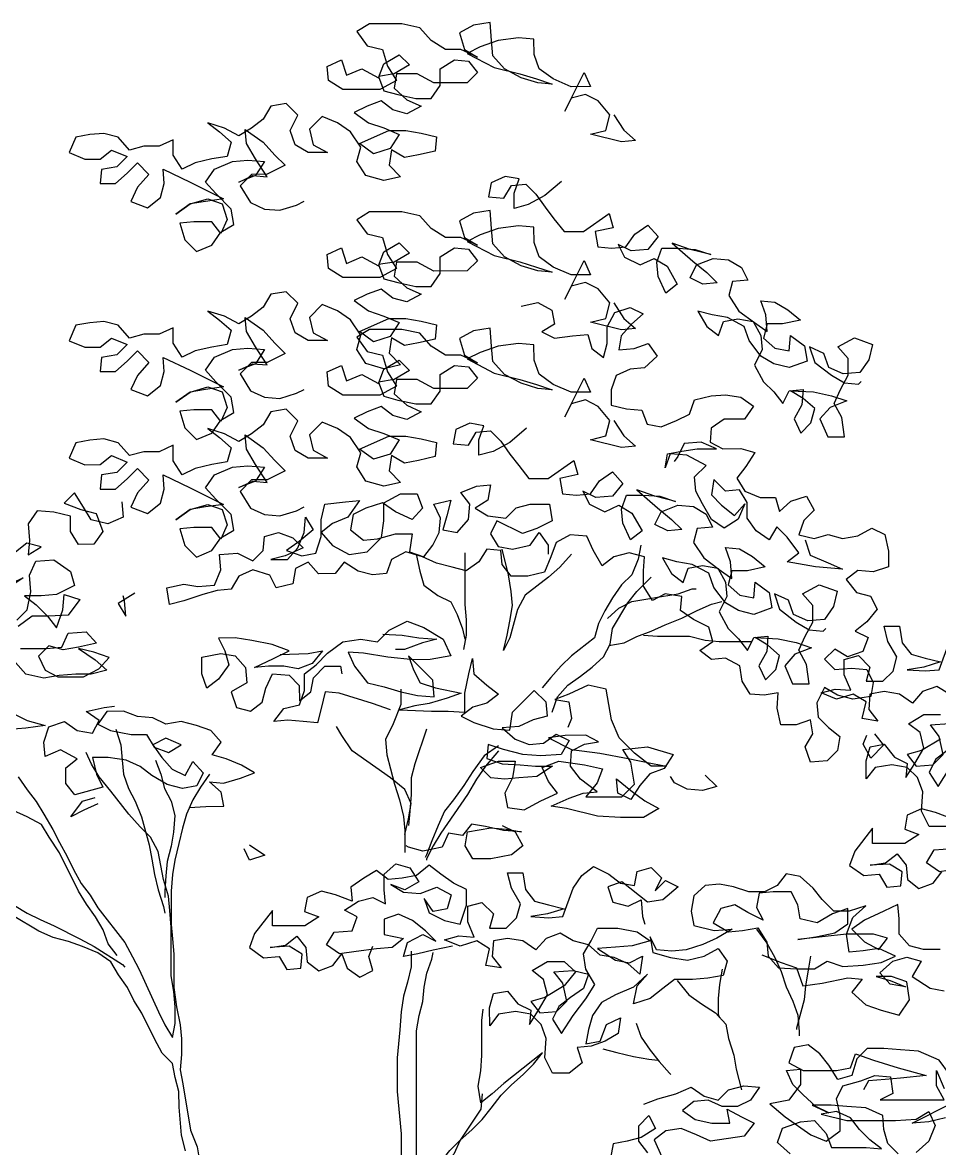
# Model space of a CAD drawing. Header units: millimetres. Extents: x 684983 to 685377, y 990360 to 990509.
# Drawn here: x 685296.0681 to 685296.4371, y 990366.784 to 990367.237 of the extents above; entities that cross this region are included whole.
import ezdxf

# ---------------------------------------------------------------- set-up
doc = ezdxf.new("R2010")
doc.units = ezdxf.units.MM
doc.layers.add('MAHAGONY', color=7, linetype='Continuous')

# ---------------------------------------------------------------- blocks, each defined once
blk = doc.blocks.new('TREE30')
at = {"color": 105, "flags": 128}
for points in [[(0.18953, 3.04496), (0.19755, 3.03296), (0.20656, 3.02496), (0.19555, 3.02395), (0.17153, 3.02993), (0.18353, 3.03294), (0.18653, 3.04496), (0.17751, 3.05596), (0.16749, 3.06095), (0.15649, 3.05794), (0.15149, 3.04793), (0.16648, 3.07797), (0.17149, 3.06696), (0.15648, 3.06695), (0.14246, 3.07294), (0.13145, 3.08094), (0.12743, 3.09194), (0.12742, 3.10395), (0.11541, 3.10494), (0.0994, 3.10293), (0.08539, 3.09791), (0.07539, 3.0929), (0.09642, 3.08191), (0.11644, 3.07692), (0.12945, 3.07293), (0.14147, 3.06894), (0.13045, 3.06993), (0.11744, 3.07392), (0.10442, 3.08091), (0.09541, 3.09091), (0.09439, 3.10292), (0.09338, 3.11693), (0.08037, 3.11492), (0.06937, 3.1089), (0.07338, 3.0959), (0.0834, 3.0899), (0.07038, 3.09589), (0.05837, 3.09588), (0.04735, 3.10288), (0.03834, 3.11288), (0.02432, 3.11587), (-0.0007, 3.11585), (-0.0107, 3.10983), (-0.00268, 3.09883), (0.00933, 3.09584), (0.01334, 3.08283), (0.02036, 3.07183), (0.00736, 3.06481), (-0.02167, 3.06478), (-0.03269, 3.07178), (-0.0337, 3.08279), (-0.02269, 3.0878), (-0.01868, 3.07579), (-0.00667, 3.08081), (0.00635, 3.07382), (0.01034, 3.08483), (0.02234, 3.09185), (0.03036, 3.08385), (0.01835, 3.07683), (0.00635, 3.07482), (0.01036, 3.06381), (0.02137, 3.06082), (0.03539, 3.05783), (0.0474, 3.05784), (0.05439, 3.06785), (0.05438, 3.08087), (0.06538, 3.08788), (0.07639, 3.08689), (0.08341, 3.07789), (0.07541, 3.06988), (0.04939, 3.06985), (0.03637, 3.07685), (0.02036, 3.07683), (0.01836, 3.06582), (0.02838, 3.05682), (0.03939, 3.05183), (0.02839, 3.04581), (0.01738, 3.0488), (0.00836, 3.0558), (-0.00264, 3.05179), (-0.01265, 3.04678), (-0.00163, 3.03878), (0.01039, 3.03479), (0.0224, 3.02979), (0.0154, 3.01878), (0.0024, 3.01476), (-0.00862, 3.02276), (0.01439, 3.03279), (0.0274, 3.0328), (0.03941, 3.03081), (0.05143, 3.02782), (0.05044, 3.01681), (0.03743, 3.01379), (0.02642, 3.01178), (0.01641, 3.01778), (0.01442, 3.00577), (0.02343, 2.99677), (0.01042, 2.99375), (-0.00359, 2.99774), (-0.01061, 3.00875), (-0.00762, 3.01976), (-0.01563, 3.03176), (-0.02565, 3.03876), (-0.03766, 3.04375), (-0.04766, 3.03373), (-0.04465, 3.02173), (-0.03363, 3.01573), (-0.04865, 3.01572), (-0.05866, 3.02171), (-0.06267, 3.03272), (-0.05668, 3.04473), (-0.0657, 3.05373), (-0.07771, 3.05172), (-0.0837, 3.04171), (-0.0927, 3.03469), (-0.10271, 3.02868), (-0.11372, 3.03467), (-0.12673, 3.03866), (-0.11772, 3.03167), (-0.10871, 3.02367), (-0.1117, 3.01266), (-0.12371, 3.01064), (-0.13671, 3.00763), (-0.14672, 3.00262), (-0.15373, 3.01362), (-0.15375, 3.02563), (-0.16475, 3.02061), (-0.17676, 3.0206), (-0.18777, 3.01759), (-0.19678, 3.02759), (-0.2078, 3.03058), (-0.2188, 3.02957), (-0.22981, 3.02756), (-0.23481, 3.01555), (-0.22279, 3.01055), (-0.21078, 3.01056), (-0.20178, 3.01758), (-0.18976, 3.01258), (-0.19776, 3.00457), (-0.20977, 3.00256), (-0.21076, 2.99155), (-0.19875, 2.99156), (-0.18975, 2.99957), (-0.18175, 3.00759), (-0.17274, 2.99859), (-0.18174, 2.98857), (-0.18673, 2.97756), (-0.17371, 2.97257), (-0.16371, 2.98058), (-0.16072, 2.99159), (-0.16173, 3.0026), (-0.1407, 2.99261), (-0.11467, 2.97963), (-0.12868, 2.97761), (-0.14069, 2.9756), (-0.15169, 2.96758), (-0.14069, 2.9756), (-0.12668, 2.97961), (-0.11567, 2.97562), (-0.11165, 2.96361), (-0.11665, 2.9526), (-0.12366, 2.9616), (-0.13767, 2.96159), (-0.14868, 2.96058), (-0.14467, 2.94757), (-0.13565, 2.93857), (-0.12365, 2.94359), (-0.11665, 2.9536), (-0.10665, 2.95962), (-0.10866, 2.97162), (-0.12068, 2.98362), (-0.12869, 2.99262), (-0.1217, 3.00264), (-0.10769, 3.00866), (-0.09568, 3.00967), (-0.08267, 3.00868), (-0.08967, 2.99766), (-0.10267, 2.99265), (-0.09167, 2.99766), (-0.08066, 2.99667), (-0.08968, 3.01067), (-0.09669, 3.02268), (-0.09771, 3.03369), (-0.08368, 3.02369), (-0.07467, 3.01369), (-0.06665, 3.00569), (-0.08066, 2.99867), (-0.09267, 2.99866), (-0.10167, 2.98965), (-0.09365, 2.97664), (-0.08264, 2.97165), (-0.07062, 2.97066), (-0.05762, 2.97467), (-0.05162, 2.97768)], [(0.44843, 2.49072), (0.43542, 2.49071), (0.42941, 2.50271), (0.43039, 2.51772), (0.42638, 2.52873), (0.41836, 2.53673), (0.40635, 2.53872), (0.39334, 2.53671), (0.38635, 2.52769), (0.38633, 2.5417), (0.38933, 2.55272), (0.40033, 2.55473), (0.40835, 2.54473), (0.41836, 2.53973), (0.41737, 2.52872), (0.42437, 2.53974), (0.43136, 2.55175), (0.42835, 2.56376), (0.41933, 2.57076), (0.43134, 2.57778), (0.44435, 2.57779)], [(0.44437, 2.55877), (0.42936, 2.54975), (0.41836, 2.54674), (0.42537, 2.53774), (0.43838, 2.53875), (0.44638, 2.54676), (0.44336, 2.56077), (0.43635, 2.56977), (0.45136, 2.57079)], [(0.44938, 2.54977), (0.44038, 2.54275), (0.43538, 2.53274), (0.4424, 2.52174), (0.45139, 2.53576)], [(0.45134, 2.59381), (0.44133, 2.5998), (0.43032, 2.59579), (0.42232, 2.58678), (0.41231, 2.59377), (0.4003, 2.59576), (0.38929, 2.59375), (0.3883, 2.58174), (0.39531, 2.57274), (0.3833, 2.57473), (0.38629, 2.58774), (0.37628, 2.59374), (0.36327, 2.58972), (0.35125, 2.59472), (0.36226, 2.59773), (0.37427, 2.59674), (0.36926, 2.60875), (0.36925, 2.62076), (0.38025, 2.62377), (0.38927, 2.61477), (0.38628, 2.60376), (0.39929, 2.60377), (0.40729, 2.61178), (0.41028, 2.62279), (0.40326, 2.6348), (0.40025, 2.64681), (0.41226, 2.64682), (0.41427, 2.63381), (0.42129, 2.62481), (0.4323, 2.62181), (0.44431, 2.61882), (0.4313, 2.61481), (0.41829, 2.61279), (0.43231, 2.61181), (0.44332, 2.61282), (0.4513, 2.63484)], [(0.21303, 2.27448), (0.22404, 2.27849), (0.23805, 2.28251), (0.25005, 2.28753), (0.26007, 2.28053), (0.27108, 2.27754), (0.27908, 2.28555), (0.29109, 2.28856), (0.3031, 2.28757), (0.2961, 2.27756), (0.2861, 2.27255), (0.27409, 2.27253), (0.26307, 2.27753), (0.25207, 2.27652), (0.24306, 2.2695), (0.25308, 2.26251), (0.26609, 2.25952), (0.28011, 2.25953), (0.27809, 2.27054), (0.28911, 2.26454), (0.29912, 2.25955), (0.29112, 2.24953), (0.26511, 2.2455), (0.25409, 2.2505), (0.24208, 2.25549), (0.23007, 2.25348), (0.22107, 2.24646), (0.22708, 2.23346)], [(0.21607, 2.23645), (0.20906, 2.24545), (0.20905, 2.25746), (0.21705, 2.26548), (0.22206, 2.25547), (0.21106, 2.24846), (0.20005, 2.24544), (0.18904, 2.24343), (0.18705, 2.23242)], [(0.32717, 2.23555), (0.31715, 2.24455), (0.32114, 2.25556), (0.33515, 2.26058), (0.34616, 2.26159), (0.35518, 2.25159), (0.35919, 2.24059), (0.38621, 2.24061), (0.39822, 2.23962), (0.38921, 2.24662), (0.3812, 2.25462), (0.37418, 2.26362), (0.36317, 2.26861), (0.35116, 2.2666), (0.37118, 2.26161), (0.40921, 2.26165), (0.42523, 2.26266), (0.43523, 2.26868), (0.44024, 2.25767), (0.43525, 2.24566), (0.42525, 2.23664)], [(0.41124, 2.23563), (0.40322, 2.24363), (0.40021, 2.25463), (0.3992, 2.26564), (0.38618, 2.27164), (0.37117, 2.27262), (0.35916, 2.27361), (0.34415, 2.2736), (0.35716, 2.26761), (0.34715, 2.2726), (0.33713, 2.2816), (0.32912, 2.2896), (0.32411, 2.3006), (0.33511, 2.30161), (0.33512, 2.2896), (0.32613, 2.27759), (0.31112, 2.27457), (0.32314, 2.26457), (0.34317, 2.25058), (0.35518, 2.24559), (0.36618, 2.2536), (0.36617, 2.26561), (0.36316, 2.27862), (0.36815, 2.28863), (0.38216, 2.29265), (0.39317, 2.29666), (0.40518, 2.29567), (0.40719, 2.28266), (0.39719, 2.27765), (0.44723, 2.2777), (0.44122, 2.2887), (0.4412, 2.30071), (0.44722, 2.2867)], [(0.44824, 2.26369), (0.43524, 2.26067), (0.42223, 2.25966), (0.45424, 2.2757)], [(0.45122, 2.29772), (0.4432, 2.30872), (0.42718, 2.31571), (0.41317, 2.3167), (0.40015, 2.31769), (0.38714, 2.31768), (0.37914, 2.30966), (0.37515, 2.29665), (0.36415, 2.29363), (0.35713, 2.30464), (0.35012, 2.31364), (0.3411, 2.32064), (0.33009, 2.31862), (0.3261, 2.30661), (0.33712, 2.30062), (0.36314, 2.30064), (0.37415, 2.30265), (0.37814, 2.31366), (0.39216, 2.30867), (0.41118, 2.30269), (0.4332, 2.2967), (0.41319, 2.29468), (0.40118, 2.29367), (0.38817, 2.29266), (0.38417, 2.28565)]]:
    blk.add_lwpolyline(points, dxfattribs=at)
at = {"color": 3, "flags": 128}
for points in [[(0.14899, 2.99311), (0.13599, 2.98209), (0.12298, 2.97507), (0.11198, 2.97206), (0.11197, 2.98407), (0.11596, 2.99508), (0.10495, 2.99708), (0.09394, 2.99206), (0.09195, 2.98105), (0.10396, 2.98006), (0.10996, 2.99007), (0.12097, 2.99109), (0.12898, 2.98309), (0.136, 2.97308), (0.14301, 2.96408), (0.15103, 2.95408), (0.16604, 2.9541), (0.18604, 2.96813), (0.18906, 2.95712), (0.17505, 2.9541), (0.17706, 2.9421), (0.18807, 2.9411), (0.19908, 2.94212), (0.20607, 2.95213), (0.21608, 2.95915), (0.22409, 2.95015), (0.21609, 2.94013), (0.20308, 2.93912), (0.19307, 2.94411), (0.19808, 2.93411), (0.2101, 2.92811), (0.2211, 2.93313), (0.23112, 2.92713), (0.23914, 2.91313), (0.23014, 2.90611), (0.22412, 2.91912), (0.22311, 2.93013), (0.2271, 2.94114), (0.24011, 2.94115), (0.25313, 2.94016), (0.26514, 2.93617), (0.24912, 2.94016), (0.23511, 2.94515), (0.25113, 2.93115), (0.26215, 2.92216), (0.27016, 2.91416), (0.25915, 2.91315), (0.24914, 2.91814), (0.25414, 2.92815), (0.26714, 2.93317), (0.27915, 2.93218), (0.28917, 2.92618), (0.29418, 2.91618), (0.28217, 2.91517), (0.27918, 2.90416), (0.2872, 2.89215), (0.29922, 2.88316), (0.30923, 2.87616), (0.30822, 2.88917), (0.3042, 2.90018), (0.31522, 2.89919), (0.32523, 2.89319), (0.33525, 2.88519), (0.32124, 2.88218), (0.30923, 2.88217), (0.30623, 2.87115), (0.31525, 2.86315), (0.32626, 2.86116), (0.32725, 2.87317), (0.33827, 2.86518), (0.34028, 2.85317), (0.32627, 2.84815), (0.31426, 2.85114), (0.30424, 2.85714), (0.29523, 2.86914), (0.29121, 2.88015), (0.27819, 2.88714), (0.26618, 2.88913), (0.25517, 2.89212), (0.26219, 2.88012), (0.2712, 2.87312), (0.2752, 2.88414), (0.2862, 2.88615), (0.29821, 2.88416), (0.30423, 2.87315), (0.30524, 2.86214), (0.29925, 2.85013), (0.30626, 2.83712), (0.31428, 2.82913), (0.32129, 2.82012), (0.32629, 2.83014), (0.3373, 2.83115), (0.33631, 2.81914), (0.33031, 2.80812), (0.33533, 2.79712), (0.34333, 2.80513), (0.34632, 2.81614), (0.3373, 2.82414), (0.32729, 2.83014), (0.3453, 2.82915), (0.35932, 2.82616), (0.37133, 2.82217), (0.35833, 2.81716), (0.35033, 2.80814), (0.35635, 2.79413), (0.36936, 2.79415), (0.36734, 2.80916), (0.36133, 2.82016), (0.36632, 2.83117), (0.37232, 2.84219), (0.3723, 2.8552), (0.36429, 2.8642), (0.37729, 2.87122), (0.39131, 2.86623), (0.38832, 2.85421), (0.38132, 2.8442), (0.36831, 2.84319), (0.3573, 2.84818), (0.35328, 2.85919), (0.34227, 2.86418), (0.34628, 2.85217), (0.3593, 2.84218), (0.36932, 2.83618), (0.38033, 2.83519), (0.38233, 2.83719)], [(0.18953, 2.89847), (0.19755, 2.88646), (0.20656, 2.87847), (0.19555, 2.87746), (0.17153, 2.88344), (0.18353, 2.88645), (0.18653, 2.89846), (0.17751, 2.90947), (0.16749, 2.91446), (0.15649, 2.91145), (0.15149, 2.90144), (0.16648, 2.93147), (0.17149, 2.92047), (0.15648, 2.92046), (0.14246, 2.92645), (0.13145, 2.93444), (0.12743, 2.94545), (0.12742, 2.95746), (0.11541, 2.95845), (0.0994, 2.95643), (0.08539, 2.95142), (0.07539, 2.9464), (0.09642, 2.93541), (0.11644, 2.93043), (0.12945, 2.92644), (0.14147, 2.92244), (0.13045, 2.92343), (0.11744, 2.92743), (0.10442, 2.93442), (0.09541, 2.94442), (0.09439, 2.95643), (0.09338, 2.97044), (0.08037, 2.96843), (0.06937, 2.96241), (0.07338, 2.9494), (0.0834, 2.94341), (0.07038, 2.9494), (0.05837, 2.94939), (0.04735, 2.95639), (0.03834, 2.96639), (0.02432, 2.96938), (-0.0007, 2.96935), (-0.0107, 2.96334), (-0.00268, 2.95234), (0.00933, 2.94935), (0.01334, 2.93634), (0.02036, 2.92534), (0.00736, 2.91832), (-0.02167, 2.91829), (-0.03269, 2.92529), (-0.0337, 2.9363), (-0.02269, 2.94131), (-0.01868, 2.9293), (-0.00667, 2.93432), (0.00635, 2.92732), (0.01034, 2.93834), (0.02234, 2.94535), (0.03036, 2.93735), (0.01835, 2.93034), (0.00635, 2.92833), (0.01036, 2.91732), (0.02137, 2.91433), (0.03539, 2.91134), (0.0474, 2.91135), (0.05439, 2.92136), (0.05438, 2.93437), (0.06538, 2.94139), (0.07639, 2.9404), (0.08341, 2.9314), (0.07541, 2.92338), (0.04939, 2.92336), (0.03637, 2.93035), (0.02036, 2.93034), (0.01836, 2.91933), (0.02838, 2.91033), (0.03939, 2.90534), (0.02839, 2.89932), (0.01738, 2.90231), (0.00836, 2.90931), (-0.00264, 2.9053), (-0.01265, 2.90028), (-0.00163, 2.89229), (0.01039, 2.8883), (0.0224, 2.8833), (0.0154, 2.87229), (0.0024, 2.86827), (-0.00862, 2.87627), (0.01439, 2.8863), (0.0274, 2.88631), (0.03941, 2.88432), (0.05143, 2.88133), (0.05044, 2.87032), (0.03743, 2.8673), (0.02642, 2.86529), (0.01641, 2.87129), (0.01442, 2.85927), (0.02343, 2.85027), (0.01042, 2.84726), (-0.00359, 2.85125), (-0.01061, 2.86225), (-0.00762, 2.87327), (-0.01563, 2.88527), (-0.02565, 2.89227), (-0.03766, 2.89726), (-0.04766, 2.88724), (-0.04465, 2.87523), (-0.03363, 2.86924), (-0.04865, 2.86922), (-0.05866, 2.87522), (-0.06267, 2.88623), (-0.05668, 2.89824), (-0.0657, 2.90724), (-0.07771, 2.90523), (-0.0837, 2.89521), (-0.0927, 2.8882), (-0.10271, 2.88219), (-0.11372, 2.88818), (-0.12673, 2.89217), (-0.11772, 2.88518), (-0.10871, 2.87718), (-0.1117, 2.86616), (-0.12371, 2.86415), (-0.13671, 2.86114), (-0.14672, 2.85612), (-0.15373, 2.86713), (-0.15375, 2.87914), (-0.16475, 2.87412), (-0.17676, 2.87411), (-0.18777, 2.8711), (-0.19678, 2.8811), (-0.2078, 2.88409), (-0.2188, 2.88308), (-0.22981, 2.88107), (-0.23481, 2.86905), (-0.22279, 2.86406), (-0.21078, 2.86407), (-0.20178, 2.87109), (-0.18976, 2.86609), (-0.19776, 2.85808), (-0.20977, 2.85607), (-0.21076, 2.84506), (-0.19875, 2.84507), (-0.18975, 2.85308), (-0.18175, 2.8611), (-0.17274, 2.8521), (-0.18174, 2.84208), (-0.18673, 2.83107), (-0.17371, 2.82607), (-0.16371, 2.83409), (-0.16072, 2.8451), (-0.16173, 2.85611), (-0.1407, 2.84612), (-0.11467, 2.83313), (-0.12868, 2.83112), (-0.14069, 2.82911), (-0.15169, 2.82109), (-0.14069, 2.82911), (-0.12668, 2.83312), (-0.11567, 2.82913), (-0.11165, 2.81712), (-0.11665, 2.80611), (-0.12366, 2.81511), (-0.13767, 2.8151), (-0.14868, 2.81409), (-0.14467, 2.80108), (-0.13565, 2.79208), (-0.12365, 2.7971), (-0.11665, 2.80711), (-0.10665, 2.81312), (-0.10866, 2.82513), (-0.12068, 2.83713), (-0.12869, 2.84613), (-0.1217, 2.85615), (-0.10769, 2.86216), (-0.09568, 2.86318), (-0.08267, 2.86219), (-0.08967, 2.85117), (-0.10267, 2.84616), (-0.09167, 2.85117), (-0.08066, 2.85018), (-0.08968, 2.86418), (-0.09669, 2.87619), (-0.09771, 2.8872), (-0.08368, 2.8772), (-0.07467, 2.8672), (-0.06665, 2.8592), (-0.08066, 2.85218), (-0.09267, 2.85217), (-0.10167, 2.84315), (-0.09365, 2.83015), (-0.08264, 2.82516), (-0.07062, 2.82417), (-0.05762, 2.82818), (-0.05162, 2.83119)], [(0.11739, 2.89592), (0.13039, 2.89893), (0.14141, 2.89294), (0.14342, 2.88193), (0.13342, 2.87592), (0.14343, 2.87092), (0.15744, 2.87294), (0.16945, 2.87395), (0.17246, 2.86294), (0.18148, 2.85594), (0.18447, 2.86696), (0.18446, 2.87997), (0.19045, 2.89098), (0.20246, 2.895), (0.21247, 2.89), (0.20347, 2.88199), (0.19547, 2.87297), (0.19348, 2.86196), (0.20549, 2.86297), (0.2165, 2.86699), (0.22351, 2.85698), (0.21351, 2.84797), (0.2025, 2.84696), (0.1915, 2.84194), (0.1875, 2.83093), (0.18752, 2.81892), (0.19953, 2.81593), (0.21154, 2.81494), (0.21555, 2.80393), (0.22656, 2.80194), (0.23857, 2.80696), (0.24857, 2.81197), (0.25257, 2.82298), (0.26557, 2.826), (0.27658, 2.82701), (0.2886, 2.82502), (0.29861, 2.81802), (0.29161, 2.808), (0.2756, 2.80799), (0.2656, 2.80097), (0.26461, 2.78996), (0.27462, 2.78497), (0.28863, 2.78498), (0.29964, 2.78199), (0.29265, 2.77097), (0.28565, 2.76196), (0.29166, 2.75196), (0.30368, 2.74696), (0.31569, 2.74697), (0.3187, 2.73597), (0.3277, 2.74398), (0.33971, 2.748), (0.34572, 2.73699), (0.33772, 2.72898), (0.33373, 2.71797), (0.34574, 2.71498), (0.35675, 2.71799), (0.36776, 2.715), (0.37977, 2.71701), (0.39078, 2.72302), (0.40079, 2.71803), (0.4038, 2.70502), (0.40381, 2.69301), (0.39181, 2.689), (0.3798, 2.68999), (0.37079, 2.68297), (0.37881, 2.67297), (0.38982, 2.66998), (0.39484, 2.65997), (0.38684, 2.64996), (0.37784, 2.64294), (0.38785, 2.63795), (0.38386, 2.62694), (0.37185, 2.62292), (0.36184, 2.62892), (0.35384, 2.6209), (0.36185, 2.6129), (0.37486, 2.61392), (0.38687, 2.61293), (0.39189, 2.60292), (0.38989, 2.59191), (0.37588, 2.5899), (0.36387, 2.59289), (0.35386, 2.59888), (0.34786, 2.58687), (0.34887, 2.57586), (0.35689, 2.56786), (0.3659, 2.56086), (0.36391, 2.54985), (0.35591, 2.54184), (0.3429, 2.54082), (0.33889, 2.55283), (0.34488, 2.56285), (0.34287, 2.57385), (0.33187, 2.56984), (0.31986, 2.56983), (0.31684, 2.58284), (0.31783, 2.59485), (0.30682, 2.59284), (0.29581, 2.59383), (0.2898, 2.60383), (0.28779, 2.61584), (0.27677, 2.62183), (0.26576, 2.62082), (0.25675, 2.62782), (0.26675, 2.63484), (0.26374, 2.64584), (0.25172, 2.65184), (0.24171, 2.65883), (0.2427, 2.66984), (0.22969, 2.67183), (0.21968, 2.66682), (0.21267, 2.67782), (0.21265, 2.68983), (0.21365, 2.70084), (0.20163, 2.70383), (0.18962, 2.70082), (0.18062, 2.69381), (0.17361, 2.70581), (0.16859, 2.71681), (0.15558, 2.7178), (0.14458, 2.71179), (0.14058, 2.70078), (0.13559, 2.68876), (0.12258, 2.68575), (0.10957, 2.68573), (0.10256, 2.69474), (0.10155, 2.70574), (0.09054, 2.70673), (0.08454, 2.69672), (0.07454, 2.68971), (0.06353, 2.6927), (0.05151, 2.69569), (0.0405, 2.70068), (0.02748, 2.70468), (0.01648, 2.69866), (0.01249, 2.68765), (0.00148, 2.68664), (-0.00953, 2.68963), (-0.02055, 2.69662), (-0.02755, 2.68761), (-0.04056, 2.6876), (-0.04857, 2.6966), (-0.05858, 2.69159), (-0.06057, 2.67957), (-0.07358, 2.67656), (-0.07859, 2.68656), (-0.0916, 2.69055), (-0.10261, 2.68554), (-0.1086, 2.67553), (-0.11961, 2.67452), (-0.13062, 2.6715), (-0.14563, 2.66648), (-0.15663, 2.66347), (-0.15865, 2.67648), (-0.14564, 2.6795), (-0.13463, 2.6775), (-0.12162, 2.67852), (-0.11663, 2.69053), (-0.11764, 2.70254), (-0.10363, 2.70355), (-0.09161, 2.69756), (-0.08361, 2.70557), (-0.08262, 2.71658), (-0.07161, 2.7196), (-0.0606, 2.7156), (-0.05259, 2.7076), (-0.06659, 2.70159), (-0.0776, 2.69857), (-0.06459, 2.69859), (-0.05659, 2.7076), (-0.0516, 2.71962), (-0.05061, 2.73163), (-0.04459, 2.72162), (-0.05559, 2.71261), (-0.0656, 2.70559), (-0.05358, 2.7016), (-0.04257, 2.70361), (-0.03858, 2.71663), (-0.03859, 2.72964), (-0.0356, 2.74165), (-0.01959, 2.74367), (-0.00858, 2.74468), (-0.01758, 2.73166), (-0.02958, 2.72664), (-0.03859, 2.71963), (-0.02957, 2.70963), (-0.01655, 2.70263), (-0.00254, 2.70465), (0.00846, 2.71567), (0.01045, 2.72868), (0.01043, 2.74269), (0.02344, 2.74971), (0.03645, 2.74972), (0.04046, 2.73872), (0.03247, 2.7297), (0.01945, 2.73569), (0.00943, 2.74269), (-0.00357, 2.73868), (-0.01358, 2.73366), (-0.01557, 2.72165), (-0.00555, 2.71365), (0.00546, 2.71466), (0.01946, 2.71868), (0.03248, 2.71869), (0.03049, 2.70468), (0.0415, 2.70068), (0.0485, 2.7097), (0.05349, 2.71971), (0.05448, 2.73072), (0.04947, 2.74173), (0.06248, 2.74474), (0.05949, 2.73273), (0.05649, 2.72172), (0.0675, 2.71972), (0.0765, 2.72974), (0.07749, 2.74175), (0.07048, 2.75075), (0.08248, 2.75577), (0.09349, 2.75678), (0.0915, 2.74477), (0.0815, 2.73875), (0.09151, 2.73276), (0.10553, 2.73077), (0.11353, 2.73878), (0.12453, 2.7418), (0.13954, 2.74181), (0.14156, 2.7288), (0.12955, 2.72278), (0.11855, 2.71877), (0.09852, 2.72876), (0.09353, 2.71875), (0.09954, 2.70874), (0.11055, 2.70675), (0.12456, 2.70977), (0.13156, 2.71978), (0.13857, 2.70978), (0.13858, 2.70278)], [(0.18953, 2.80691), (0.19755, 2.79491), (0.20656, 2.78691), (0.19555, 2.7859), (0.17153, 2.79188), (0.18353, 2.79489), (0.18653, 2.80691), (0.17751, 2.81791), (0.16749, 2.8229), (0.15649, 2.81989), (0.15149, 2.80988), (0.16648, 2.83992), (0.17149, 2.82891), (0.15648, 2.8289), (0.14246, 2.83489), (0.13145, 2.84289), (0.12743, 2.85389), (0.12742, 2.8659), (0.11541, 2.86689), (0.0994, 2.86488), (0.08539, 2.85986), (0.07539, 2.85485), (0.09642, 2.84386), (0.11644, 2.83887), (0.12945, 2.83488), (0.14147, 2.83089), (0.13045, 2.83188), (0.11744, 2.83587), (0.10442, 2.84286), (0.09541, 2.85286), (0.09439, 2.86487), (0.09338, 2.87888), (0.08037, 2.87687), (0.06937, 2.87085), (0.07338, 2.85785), (0.0834, 2.85185), (0.07038, 2.85784), (0.05837, 2.85783), (0.04735, 2.86483), (0.03834, 2.87483), (0.02432, 2.87782), (-0.0007, 2.8778), (-0.0107, 2.87178), (-0.00268, 2.86078), (0.00933, 2.85779), (0.01334, 2.84478), (0.02036, 2.83378), (0.00736, 2.82676), (-0.02167, 2.82673), (-0.03269, 2.83373), (-0.0337, 2.84474), (-0.02269, 2.84975), (-0.01868, 2.83775), (-0.00667, 2.84276), (0.00635, 2.83577), (0.01034, 2.84678), (0.02234, 2.8538), (0.03036, 2.8458), (0.01835, 2.83878), (0.00635, 2.83677), (0.01036, 2.82576), (0.02137, 2.82277), (0.03539, 2.81978), (0.0474, 2.81979), (0.05439, 2.82981), (0.05438, 2.84282), (0.06538, 2.84983), (0.07639, 2.84884), (0.08341, 2.83984), (0.07541, 2.83183), (0.04939, 2.8318), (0.03637, 2.8388), (0.02036, 2.83878), (0.01836, 2.82777), (0.02838, 2.81877), (0.03939, 2.81378), (0.02839, 2.80776), (0.01738, 2.81076), (0.00836, 2.81775), (-0.00264, 2.81374), (-0.01265, 2.80873), (-0.00163, 2.80073), (0.01039, 2.79674), (0.0224, 2.79174), (0.0154, 2.78073), (0.0024, 2.77671), (-0.00862, 2.78471), (0.01439, 2.79474), (0.0274, 2.79475), (0.03941, 2.79276), (0.05143, 2.78977), (0.05044, 2.77876), (0.03743, 2.77574), (0.02642, 2.77373), (0.01641, 2.77973), (0.01442, 2.76772), (0.02343, 2.75872), (0.01042, 2.7557), (-0.00359, 2.75969), (-0.01061, 2.7707), (-0.00762, 2.78171), (-0.01563, 2.79371), (-0.02565, 2.80071), (-0.03766, 2.8057), (-0.04766, 2.79568), (-0.04465, 2.78368), (-0.03363, 2.77768), (-0.04865, 2.77767), (-0.05866, 2.78366), (-0.06267, 2.79467), (-0.05668, 2.80669), (-0.0657, 2.81568), (-0.07771, 2.81367), (-0.0837, 2.80366), (-0.0927, 2.79664), (-0.10271, 2.79063), (-0.11372, 2.79662), (-0.12673, 2.80062), (-0.11772, 2.79362), (-0.10871, 2.78562), (-0.1117, 2.77461), (-0.12371, 2.77259), (-0.13671, 2.76958), (-0.14672, 2.76457), (-0.15373, 2.77557), (-0.15375, 2.78758), (-0.16475, 2.78257), (-0.17676, 2.78255), (-0.18777, 2.77954), (-0.19678, 2.78954), (-0.2078, 2.79253), (-0.2188, 2.79152), (-0.22981, 2.78951), (-0.23481, 2.7775), (-0.22279, 2.7725), (-0.21078, 2.77252), (-0.20178, 2.77953), (-0.18976, 2.77454), (-0.19776, 2.76652), (-0.20977, 2.76451), (-0.21076, 2.7535), (-0.19875, 2.75351), (-0.18975, 2.76152), (-0.18175, 2.76954), (-0.17274, 2.76054), (-0.18174, 2.75052), (-0.18673, 2.73951), (-0.17371, 2.73452), (-0.16371, 2.74253), (-0.16072, 2.75354), (-0.16173, 2.76455), (-0.1407, 2.75456), (-0.11467, 2.74158), (-0.12868, 2.73956), (-0.14069, 2.73755), (-0.15169, 2.72953), (-0.14069, 2.73755), (-0.12668, 2.74157), (-0.11567, 2.73757), (-0.11165, 2.72557), (-0.11665, 2.71455), (-0.12366, 2.72355), (-0.13767, 2.72354), (-0.14868, 2.72253), (-0.14467, 2.70952), (-0.13565, 2.70052), (-0.12365, 2.70554), (-0.11665, 2.71555), (-0.10665, 2.72157), (-0.10866, 2.73358), (-0.12068, 2.74557), (-0.12869, 2.75457), (-0.1217, 2.76459), (-0.10769, 2.77061), (-0.09568, 2.77162), (-0.08267, 2.77063), (-0.08967, 2.75961), (-0.10267, 2.7546), (-0.09167, 2.75961), (-0.08066, 2.75862), (-0.08968, 2.77263), (-0.09669, 2.78463), (-0.09771, 2.79564), (-0.08368, 2.78564), (-0.07467, 2.77564), (-0.06665, 2.76764), (-0.08066, 2.76062), (-0.09267, 2.76061), (-0.10167, 2.7516), (-0.09365, 2.73859), (-0.08264, 2.7336), (-0.07062, 2.73261), (-0.05762, 2.73662), (-0.05162, 2.73963)], [(0.12148, 2.80084), (0.10847, 2.78982), (0.09547, 2.7828), (0.08446, 2.77979), (0.08445, 2.7918), (0.08845, 2.80281), (0.07743, 2.80481), (0.06643, 2.79979), (0.06444, 2.78878), (0.07645, 2.78779), (0.08245, 2.7978), (0.09345, 2.79882), (0.10147, 2.79082), (0.10848, 2.78081), (0.1155, 2.77181), (0.12351, 2.76181), (0.13853, 2.76183), (0.15853, 2.77586), (0.16154, 2.76485), (0.14753, 2.76183), (0.14955, 2.74983), (0.16056, 2.74883), (0.17156, 2.74985), (0.17856, 2.75986), (0.18856, 2.76688), (0.19658, 2.75788), (0.18858, 2.74786), (0.17557, 2.74685), (0.16556, 2.75184), (0.17057, 2.74184), (0.18259, 2.73584), (0.19359, 2.74086), (0.20361, 2.73486), (0.21163, 2.72086), (0.20262, 2.71384), (0.19661, 2.72685), (0.1956, 2.73786), (0.19959, 2.74887), (0.2126, 2.74888), (0.22561, 2.74789), (0.23763, 2.7439), (0.22161, 2.74789), (0.20759, 2.75288), (0.22362, 2.73888), (0.23464, 2.72989), (0.24265, 2.72189), (0.23164, 2.72088), (0.22163, 2.72587), (0.22662, 2.73588), (0.23963, 2.7409), (0.25164, 2.73991), (0.26166, 2.73391), (0.26667, 2.72391), (0.25466, 2.7229), (0.25167, 2.71189), (0.25969, 2.69988), (0.2717, 2.69089), (0.28172, 2.68389), (0.28071, 2.6969), (0.27669, 2.70791), (0.2877, 2.70692), (0.29772, 2.70092), (0.30773, 2.69292), (0.29372, 2.68991), (0.28171, 2.6899), (0.27872, 2.67888), (0.28774, 2.67088), (0.29875, 2.66889), (0.29974, 2.6809), (0.31075, 2.67291), (0.31277, 2.6609), (0.29876, 2.65588), (0.28675, 2.65887), (0.27673, 2.66487), (0.26771, 2.67687), (0.2637, 2.68788), (0.25068, 2.69487), (0.23867, 2.69686), (0.22766, 2.69985), (0.23468, 2.68785), (0.24369, 2.68085), (0.24768, 2.69187), (0.25869, 2.69388), (0.2707, 2.69189), (0.27672, 2.68088), (0.27773, 2.66987), (0.27173, 2.65786), (0.27875, 2.64485), (0.28677, 2.63686), (0.29378, 2.62785), (0.29878, 2.63787), (0.30978, 2.63888), (0.30879, 2.62687), (0.3028, 2.61585), (0.30781, 2.60485), (0.31581, 2.61286), (0.3188, 2.62387), (0.30979, 2.63187), (0.29978, 2.63787), (0.31779, 2.63688), (0.33181, 2.63389), (0.34382, 2.6299), (0.33081, 2.62489), (0.32282, 2.61587), (0.32883, 2.60186), (0.34184, 2.60188), (0.33983, 2.61689), (0.33381, 2.62789), (0.33881, 2.6389), (0.3448, 2.64992), (0.34479, 2.66293), (0.33678, 2.67193), (0.34978, 2.67895), (0.3638, 2.67396), (0.36081, 2.66194), (0.35381, 2.65193), (0.3408, 2.65092), (0.32978, 2.65591), (0.32577, 2.66692), (0.31476, 2.67191), (0.31877, 2.6599), (0.33179, 2.64991), (0.34181, 2.64391), (0.35282, 2.64292), (0.35482, 2.64492)], [(0.33874, 2.71397), (0.34275, 2.70196), (0.35677, 2.69597), (0.36779, 2.69098), (0.34677, 2.69296), (0.32474, 2.69694), (0.33374, 2.70395), (0.32473, 2.71596), (0.31671, 2.72396), (0.31072, 2.71394), (0.3007, 2.72094), (0.29369, 2.73094), (0.29367, 2.74295), (0.28766, 2.75295), (0.27665, 2.75194), (0.26764, 2.76094), (0.26565, 2.74893), (0.27366, 2.74093), (0.28368, 2.73293), (0.29167, 2.74195), (0.28668, 2.72993), (0.27568, 2.72292), (0.26566, 2.72991), (0.25865, 2.74192), (0.25363, 2.75192), (0.25262, 2.76293), (0.26162, 2.77195), (0.2466, 2.77994), (0.23359, 2.78093), (0.2296, 2.76992), (0.23159, 2.78093), (0.24259, 2.78294), (0.2546, 2.78495), (0.26962, 2.78497), (0.2576, 2.78996), (0.24459, 2.78895), (0.2396, 2.77893), (0.2366, 2.77493)], [(-0.19374, 2.74351), (-0.19273, 2.7315), (-0.20473, 2.72648), (-0.21775, 2.72947), (-0.22376, 2.73948), (-0.23078, 2.75048), (-0.23878, 2.74246), (-0.22576, 2.73747), (-0.21375, 2.73448), (-0.20873, 2.72047), (-0.21573, 2.71046), (-0.22774, 2.71045), (-0.23375, 2.72045), (-0.23376, 2.73246), (-0.24678, 2.73545), (-0.25979, 2.73644), (-0.26679, 2.72642), (-0.26577, 2.71341), (-0.26676, 2.7024), (-0.25676, 2.70842), (-0.26777, 2.71141), (-0.27677, 2.7044)], [(-0.28176, 2.67937), (-0.27075, 2.68439), (-0.28275, 2.67637)], [(-0.27572, 2.65135), (-0.26773, 2.65937), (-0.26474, 2.67338), (-0.26575, 2.68639), (-0.26075, 2.69741), (-0.24674, 2.69842), (-0.23372, 2.68942), (-0.23071, 2.67842), (-0.24472, 2.6714), (-0.25673, 2.67039), (-0.26974, 2.67037), (-0.26072, 2.66338), (-0.25171, 2.65438), (-0.24469, 2.64538), (-0.2397, 2.65939), (-0.23871, 2.6714), (-0.2267, 2.66741), (-0.23569, 2.65539), (-0.25071, 2.65438), (-0.26372, 2.65437), (-0.27472, 2.64635)], [(-0.2727, 2.62934), (-0.25268, 2.62936), (-0.24068, 2.63037), (-0.23568, 2.64138), (-0.22167, 2.64239), (-0.21366, 2.63339), (-0.22766, 2.63038), (-0.23967, 2.62837), (-0.25069, 2.63136), (-0.25868, 2.62334), (-0.25367, 2.61234), (-0.24366, 2.60734), (-0.22364, 2.60736), (-0.21164, 2.61338), (-0.20364, 2.62239), (-0.21565, 2.62639), (-0.22766, 2.62938), (-0.21464, 2.62038), (-0.20563, 2.61238), (-0.21764, 2.60937), (-0.22965, 2.60936), (-0.24266, 2.60835), (-0.25467, 2.60633), (-0.26868, 2.60932), (-0.2767, 2.61832)], [(-0.27966, 2.57929), (-0.26765, 2.57329), (-0.25363, 2.5693), (-0.26864, 2.56729), (-0.28165, 2.56628)], [(0.01559, 2.58156), (0.00157, 2.58655), (-0.02446, 2.59453), (-0.03547, 2.59553), (-0.03846, 2.58251), (-0.04145, 2.5715), (-0.05246, 2.57249), (-0.06447, 2.57348), (-0.07548, 2.57247), (-0.06748, 2.58248), (-0.05548, 2.5855), (-0.05148, 2.59651), (-0.0515, 2.60952), (-0.04249, 2.61654), (-0.0335, 2.62555), (-0.02149, 2.63457), (-0.00748, 2.63659), (0.00553, 2.6346), (0.01453, 2.64361), (0.02853, 2.65063), (0.04155, 2.64564), (0.05657, 2.63664), (0.06259, 2.62364), (0.04658, 2.62062), (0.03357, 2.62061), (0.01355, 2.62259), (-0.00547, 2.62558), (-0.01748, 2.62657), (-0.01247, 2.61556), (-0.00245, 2.60256), (0.01057, 2.59957), (0.02358, 2.59558), (0.03659, 2.59259), (0.04961, 2.5916), (0.04859, 2.60461), (0.02956, 2.62361), (0.03357, 2.6126), (0.03859, 2.6026), (0.0506, 2.59861), (0.07062, 2.59462), (0.05962, 2.59061), (0.04561, 2.58659), (0.0346, 2.58458), (0.02259, 2.58157), (0.04761, 2.58059), (0.06063, 2.5806), (0.07364, 2.57961), (0.07362, 2.59462), (0.07661, 2.60964), (0.0796, 2.62165), (0.08062, 2.60964), (0.09063, 2.60064), (0.09965, 2.59365), (0.09065, 2.58663), (0.07964, 2.58362), (0.07064, 2.57661), (0.08065, 2.57161), (0.09567, 2.56662), (0.10868, 2.56563), (0.11067, 2.57965), (0.12767, 2.59668), (0.13668, 2.58768), (0.13769, 2.57667), (0.12669, 2.57366), (0.11568, 2.56864), (0.10267, 2.56763), (0.11269, 2.55863), (0.1237, 2.55464), (0.13471, 2.55565), (0.14471, 2.56266), (0.15473, 2.55767), (0.14873, 2.54665), (0.13272, 2.54564), (0.11871, 2.54662), (0.10369, 2.55061), (0.09168, 2.55461), (0.09068, 2.5436), (0.1027, 2.5396), (0.11671, 2.53862), (0.12872, 2.53763), (0.14173, 2.53764), (0.12973, 2.52962), (0.11572, 2.52861), (0.10471, 2.5276), (0.0937, 2.52859), (0.08569, 2.53659), (0.09969, 2.5416), (0.11271, 2.54162), (0.11072, 2.5286), (0.10472, 2.51659), (0.10673, 2.50558), (0.11975, 2.50359), (0.13275, 2.51061), (0.14576, 2.51662), (0.13874, 2.52563), (0.13373, 2.53663), (0.14673, 2.54165), (0.16675, 2.53866), (0.18077, 2.53567), (0.17678, 2.52466), (0.16778, 2.51364), (0.1958, 2.51367), (0.2058, 2.52369), (0.20278, 2.5407), (0.19677, 2.5507), (0.21578, 2.55272), (0.23581, 2.54673), (0.22881, 2.53572), (0.2178, 2.5317), (0.2098, 2.52269), (0.20281, 2.51167), (0.1928, 2.51667), (0.19179, 2.52768), (0.2028, 2.51868), (0.21382, 2.51068), (0.22483, 2.50469), (0.21283, 2.49767), (0.19482, 2.49765), (0.1768, 2.49864), (0.15277, 2.50462), (0.14076, 2.50661), (0.15477, 2.51263), (0.16577, 2.51664), (0.17678, 2.51765), (0.16376, 2.52765), (0.15575, 2.53765), (0.15674, 2.54966), (0.16674, 2.55468), (0.17775, 2.55669), (0.16773, 2.56168), (0.15172, 2.56167), (0.13871, 2.55965), (0.15673, 2.55066), (0.17876, 2.54768), (0.20078, 2.5437), (0.2198, 2.53971), (0.23081, 2.53772), (0.2188, 2.53771), (0.20578, 2.54771), (0.19376, 2.5597), (0.18774, 2.57371), (0.18371, 2.59773), (0.1697, 2.60072), (0.15469, 2.5937), (0.14369, 2.58968), (0.1547, 2.58769), (0.15671, 2.57468), (0.15372, 2.56767)], [(0.00953, 2.6406), (0.02454, 2.63962), (0.03755, 2.63763), (0.05157, 2.63664), (0.04056, 2.63363), (0.02655, 2.62861), (0.01955, 2.6286)], [(-0.07053, 2.62452), (-0.04851, 2.62554), (-0.0375, 2.62755), (-0.0455, 2.61753), (-0.0565, 2.61352), (-0.06752, 2.61551), (-0.07953, 2.6155), (-0.09053, 2.61449), (-0.07553, 2.62151), (-0.06352, 2.62753), (-0.07654, 2.63252), (-0.09255, 2.63551), (-0.10557, 2.6375), (-0.11858, 2.63748), (-0.11357, 2.62748), (-0.11055, 2.61647), (-0.11855, 2.60546), (-0.12755, 2.59844), (-0.13156, 2.60945), (-0.13158, 2.62246), (-0.11657, 2.62548), (-0.10555, 2.62348), (-0.09754, 2.61448), (-0.09653, 2.60248), (-0.10853, 2.59546), (-0.10452, 2.58345), (-0.09351, 2.58046), (-0.0845, 2.58747), (-0.08151, 2.59849), (-0.07652, 2.6095), (-0.06351, 2.60851), (-0.05549, 2.60051), (-0.05548, 2.5885), (-0.04648, 2.59552), (-0.04449, 2.60653), (-0.03549, 2.61554), (-0.02348, 2.61555), (-0.02247, 2.60955)], [(-0.14148, 2.50535), (-0.12847, 2.50636), (-0.11446, 2.50638), (-0.11647, 2.51738), (-0.12548, 2.52538), (-0.11447, 2.52439), (-0.10146, 2.52841), (-0.09046, 2.53242), (-0.10047, 2.53842), (-0.11249, 2.54341), (-0.1235, 2.5464), (-0.1165, 2.55642), (-0.12452, 2.56542), (-0.13553, 2.56941), (-0.14754, 2.5724), (-0.15955, 2.57039), (-0.16957, 2.57539), (-0.18158, 2.57638), (-0.19259, 2.58037), (-0.2056, 2.58036), (-0.2126, 2.57034), (-0.20258, 2.56535), (-0.18657, 2.56236), (-0.17456, 2.56237), (-0.16854, 2.55237), (-0.15753, 2.54837), (-0.14753, 2.55439), (-0.15954, 2.55938), (-0.16955, 2.55437), (-0.16253, 2.54437), (-0.15452, 2.53537), (-0.1445, 2.53037), (-0.13851, 2.54139), (-0.13049, 2.53238), (-0.13549, 2.52237), (-0.1465, 2.52036), (-0.15851, 2.52335), (-0.17052, 2.53035), (-0.17954, 2.53734), (-0.19055, 2.54234), (-0.20457, 2.54433), (-0.21658, 2.54432), (-0.21356, 2.53131), (-0.20855, 2.5213), (-0.23056, 2.51528), (-0.23758, 2.52428), (-0.23759, 2.53629), (-0.22859, 2.5433), (-0.2416, 2.5503), (-0.25361, 2.54528), (-0.25462, 2.55629), (-0.25063, 2.56831), (-0.23862, 2.57232), (-0.22861, 2.56532), (-0.21659, 2.56333), (-0.2116, 2.57335), (-0.22161, 2.58034), (-0.2076, 2.58336), (-0.1996, 2.58437)], [(0.45645, 2.45747), (0.44344, 2.45545), (0.43343, 2.46245), (0.43942, 2.47246), (0.45343, 2.47348)], [(0.45341, 2.4965), (0.4404, 2.50149), (0.42939, 2.50448), (0.41838, 2.49947), (0.41639, 2.48846), (0.4274, 2.48446), (0.4164, 2.47745), (0.39138, 2.47742), (0.39137, 2.48943), (0.37737, 2.47141), (0.37338, 2.46039), (0.38439, 2.4524), (0.3964, 2.45341), (0.40242, 2.4434), (0.41343, 2.44442), (0.41442, 2.45543), (0.4044, 2.46142), (0.38939, 2.46041), (0.4014, 2.46242), (0.4104, 2.46943), (0.41742, 2.46043), (0.41843, 2.44942), (0.42744, 2.44243), (0.43845, 2.44644), (0.44544, 2.45545)], [(0.0638, 2.39745), (0.04879, 2.39443), (0.03678, 2.39142), (0.02577, 2.38941), (0.02876, 2.40042), (0.04077, 2.40643), (0.05078, 2.40144), (0.04277, 2.40944), (0.03275, 2.41744), (0.02174, 2.42243), (0.01073, 2.41842), (0.01074, 2.40641), (0.02576, 2.40342), (0.01676, 2.3964), (0.00475, 2.39539), (-0.01126, 2.39338), (-0.02427, 2.39136), (-0.03429, 2.39836), (-0.02829, 2.40837), (-0.01428, 2.40939), (-0.01029, 2.4204), (-0.0203, 2.42539), (-0.0093, 2.43241), (0.00171, 2.43542), (0.01172, 2.43043), (0.01071, 2.44144), (0.0107, 2.45345), (0.0197, 2.46146), (0.03071, 2.45847), (0.03773, 2.44747), (0.02672, 2.44145), (0.01571, 2.44544), (0.02572, 2.43945), (0.03874, 2.43846), (0.05174, 2.44348), (0.06276, 2.43748), (0.05977, 2.42647), (0.04876, 2.42446), (0.04174, 2.43446), (0.04576, 2.42345), (0.05777, 2.41746), (0.06979, 2.41447), (0.07478, 2.42949), (0.07476, 2.4415), (0.06475, 2.44649), (0.05474, 2.45349), (0.04572, 2.46049), (0.03572, 2.45247), (0.02471, 2.45046), (0.01371, 2.44945), (0.00469, 2.45644), (-0.00531, 2.45043), (-0.01531, 2.44341), (-0.0143, 2.43241), (-0.02732, 2.4374), (-0.03833, 2.44039), (-0.04933, 2.43538), (-0.05133, 2.42437), (-0.04031, 2.42037), (-0.05132, 2.41336), (-0.07634, 2.41333), (-0.07635, 2.42534), (-0.09034, 2.40732), (-0.09434, 2.3963), (-0.08332, 2.38831), (-0.07131, 2.38932), (-0.0653, 2.37931), (-0.05429, 2.38033), (-0.0533, 2.39134), (-0.06331, 2.39733), (-0.07832, 2.39632), (-0.06632, 2.39833), (-0.05731, 2.40534), (-0.0503, 2.39634), (-0.04929, 2.38533), (-0.04028, 2.37834), (-0.02927, 2.38235), (-0.02227, 2.39136), (-0.01826, 2.38036), (-0.00824, 2.37336), (0.00176, 2.37838), (-0.00125, 2.38938), (0.00174, 2.39739)], [(0.30501, 2.39066), (0.32002, 2.38467), (0.33204, 2.38068), (0.33706, 2.36667), (0.35207, 2.36869), (0.37208, 2.37271), (0.38309, 2.37172), (0.37509, 2.3617), (0.38611, 2.3517), (0.39812, 2.34771), (0.41214, 2.34372), (0.42014, 2.35574), (0.41812, 2.36975), (0.40611, 2.37374), (0.3941, 2.37373), (0.40511, 2.37074), (0.41712, 2.36574), (0.40511, 2.36774), (0.3971, 2.37674), (0.4071, 2.38575), (0.4181, 2.38876), (0.42912, 2.38577), (0.42212, 2.37376), (0.43614, 2.36476), (0.44715, 2.36277)], [(0.44412, 2.39479), (0.43111, 2.39478), (0.4201, 2.39777), (0.41208, 2.40677), (0.41207, 2.41878), (0.41106, 2.42979), (0.40006, 2.42478), (0.38505, 2.41776), (0.37505, 2.41074), (0.38507, 2.40074), (0.39608, 2.39475), (0.40308, 2.40376), (0.39207, 2.40676), (0.37105, 2.40674), (0.33302, 2.4027), (0.34703, 2.40471), (0.36204, 2.40773), (0.37204, 2.41474), (0.37203, 2.42675), (0.36002, 2.42274), (0.34802, 2.41572), (0.33501, 2.41871), (0.33299, 2.42972), (0.32798, 2.43973), (0.31397, 2.43971), (0.30296, 2.4387), (0.30097, 2.42769), (0.30598, 2.41769), (0.29397, 2.42368), (0.28395, 2.42968), (0.27295, 2.42666), (0.26695, 2.41565), (0.27897, 2.40865), (0.28998, 2.40967), (0.30198, 2.41168), (0.309, 2.40068), (0.31001, 2.38967), (0.31803, 2.38067), (0.33204, 2.37968), (0.34605, 2.37969), (0.35605, 2.38571), (0.36807, 2.38171), (0.38408, 2.38273), (0.39809, 2.38474), (0.4091, 2.38976), (0.39608, 2.39575), (0.38407, 2.39374), (0.37306, 2.39273), (0.37105, 2.40674), (0.37604, 2.41975), (0.38604, 2.42877), (0.37303, 2.42475), (0.36102, 2.42474), (0.35201, 2.43374), (0.34499, 2.44274), (0.33498, 2.45174), (0.32396, 2.45373), (0.31697, 2.44472), (0.30696, 2.43971), (0.29495, 2.4397), (0.28294, 2.44369), (0.27193, 2.44568), (0.26092, 2.44467), (0.25192, 2.43665), (0.24993, 2.42464), (0.25194, 2.41363), (0.26796, 2.40965), (0.28197, 2.41066), (0.26996, 2.40364), (0.25896, 2.39863), (0.24595, 2.39461), (0.23494, 2.3936), (0.22293, 2.39459), (0.21792, 2.4046), (0.21993, 2.39259), (0.23395, 2.3886), (0.24696, 2.38661), (0.25997, 2.38962), (0.27097, 2.39564), (0.27799, 2.38563), (0.275, 2.37462), (0.26299, 2.37261), (0.25098, 2.3716), (0.23697, 2.37158), (0.22796, 2.36457), (0.21796, 2.35655), (0.20496, 2.35254), (0.20795, 2.36655), (0.21594, 2.37557), (0.20494, 2.36555), (0.19094, 2.35953), (0.17993, 2.35352), (0.17294, 2.3435), (0.16995, 2.33249), (0.16795, 2.32148), (0.17896, 2.32349), (0.18395, 2.33651), (0.19496, 2.34152), (0.19297, 2.32951), (0.18296, 2.32349), (0.17196, 2.31948), (0.16095, 2.31847), (0.16496, 2.30646), (0.15496, 2.29845), (0.14195, 2.29844), (0.13594, 2.31044), (0.13692, 2.32545), (0.13291, 2.33646), (0.1249, 2.34446), (0.11288, 2.34645), (0.09987, 2.34444), (0.09288, 2.33542), (0.09286, 2.34943), (0.09586, 2.36045), (0.10686, 2.36246), (0.11488, 2.35246), (0.12489, 2.34746), (0.1239, 2.33645), (0.1309, 2.34747), (0.13789, 2.35948), (0.13488, 2.37149), (0.12587, 2.37849), (0.13787, 2.38551), (0.15088, 2.38552), (0.1599, 2.37752), (0.1509, 2.3665), (0.13589, 2.35748), (0.12489, 2.35447), (0.1319, 2.34547), (0.14491, 2.34648), (0.15291, 2.35449), (0.1499, 2.3685), (0.14288, 2.3775), (0.15789, 2.37852), (0.16991, 2.37553), (0.16591, 2.36451), (0.15591, 2.3575), (0.14691, 2.35048), (0.14191, 2.34047), (0.14893, 2.32947), (0.15792, 2.34349), (0.16792, 2.35651), (0.17492, 2.36752), (0.1679, 2.37953), (0.16589, 2.39154), (0.17188, 2.40155), (0.17688, 2.41156), (0.19289, 2.41158), (0.20791, 2.40859), (0.21792, 2.40159), (0.20391, 2.39758), (0.1909, 2.39656), (0.17689, 2.39555), (0.19091, 2.38656), (0.20192, 2.38456), (0.21193, 2.38958), (0.20994, 2.37556), (0.20092, 2.38356), (0.18991, 2.38856), (0.1789, 2.39055), (0.16988, 2.39855), (0.15787, 2.40154), (0.14786, 2.40753), (0.13685, 2.40352), (0.12885, 2.39451), (0.11884, 2.4015), (0.10683, 2.40349), (0.09582, 2.40148), (0.09483, 2.38947), (0.10184, 2.38047), (0.08983, 2.38246), (0.09282, 2.39547), (0.08281, 2.40147), (0.0698, 2.39745), (0.05779, 2.40245), (0.06879, 2.40546), (0.0808, 2.40447), (0.07579, 2.41648), (0.07578, 2.42849), (0.08678, 2.4315), (0.0958, 2.4225), (0.09281, 2.41149), (0.10582, 2.4115), (0.11382, 2.41951), (0.11681, 2.43052), (0.10979, 2.44253), (0.10678, 2.45454), (0.11879, 2.45455), (0.1208, 2.44154), (0.12782, 2.43254), (0.13883, 2.42954), (0.15084, 2.42655), (0.13784, 2.42254), (0.12483, 2.42052), (0.13884, 2.41954), (0.14985, 2.42055), (0.15783, 2.44257), (0.16483, 2.45259), (0.17383, 2.4596), (0.18585, 2.45361), (0.19486, 2.44661), (0.20587, 2.44462), (0.20786, 2.45563), (0.21887, 2.45864), (0.22689, 2.45064), (0.22189, 2.44063), (0.22989, 2.44864), (0.2399, 2.44365), (0.2279, 2.43363), (0.21589, 2.43162), (0.19586, 2.44761), (0.18486, 2.4436), (0.18887, 2.43159), (0.20088, 2.4286), (0.21089, 2.43361), (0.2119, 2.4206), (0.21391, 2.4146)]]:
    blk.add_lwpolyline(points, dxfattribs=at)
at = {"color": 15, "flags": 128}
for points in [[(0.03549, 2.70268), (0.03851, 2.68967), (0.04152, 2.67867), (0.05254, 2.67067), (0.06255, 2.66567), (0.06756, 2.65567), (0.07158, 2.64466), (0.07359, 2.63666)], [(0.07352, 2.70372), (0.07356, 2.66368), (0.07457, 2.65167), (0.07458, 2.63966), (0.07259, 2.62865)], [(0.1566, 2.70279), (0.1476, 2.69278), (0.1386, 2.68476), (0.12059, 2.67073), (0.1146, 2.65972), (0.10861, 2.63769), (0.10362, 2.62768), (0.10661, 2.63969), (0.1086, 2.6507), (0.11059, 2.66272), (0.10958, 2.67372), (0.10757, 2.68673), (0.10255, 2.70675)], [(0.21063, 2.70985), (0.20864, 2.69884), (0.20365, 2.68682), (0.19565, 2.67881), (0.18865, 2.66879), (0.18266, 2.65878), (0.17766, 2.64877), (0.17467, 2.63775), (0.15667, 2.62372), (0.14867, 2.61571), (0.14067, 2.6067), (0.13367, 2.59868)], [(0.1417, 2.57967), (0.14569, 2.59169), (0.15369, 2.6007), (0.16369, 2.60772), (0.17269, 2.61473), (0.18169, 2.62275), (0.18668, 2.63276), (0.18868, 2.64477), (0.20067, 2.6648), (0.20766, 2.67381), (0.21866, 2.68483)], [(0.18466, 2.65278), (0.19366, 2.66079), (0.20367, 2.6658), (0.21468, 2.66782), (0.22668, 2.66983), (0.23969, 2.67184), (0.2507, 2.67586), (0.2537, 2.67586)], [(0.18568, 2.63176), (0.19769, 2.63377), (0.2077, 2.63878), (0.2187, 2.6428), (0.22971, 2.64781), (0.24271, 2.65283), (0.25472, 2.65884), (0.26572, 2.66386), (0.27373, 2.66587)], [(0.2127, 2.63979), (0.22371, 2.6388), (0.24873, 2.63882), (0.26074, 2.63583), (0.27175, 2.63484), (0.29678, 2.63486)], [(-0.27461, 2.52925), (-0.2676, 2.51925), (-0.26058, 2.51025), (-0.25457, 2.50024), (-0.24755, 2.48824), (-0.24254, 2.47824), (-0.23652, 2.46723), (-0.23151, 2.45723), (-0.22549, 2.44622), (-0.21848, 2.43722), (-0.21247, 2.42722), (-0.19142, 2.40022), (-0.18541, 2.38921), (-0.18039, 2.37921), (-0.16535, 2.3462), (-0.16034, 2.33619), (-0.15432, 2.32619), (-0.15233, 2.3372), (-0.15234, 2.35021), (-0.15336, 2.36222), (-0.15537, 2.37423), (-0.1554, 2.41226), (-0.15642, 2.42527), (-0.15743, 2.43628), (-0.16144, 2.44929), (-0.16547, 2.4713), (-0.17148, 2.4823), (-0.1795, 2.4903), (-0.18851, 2.5003), (-0.20254, 2.51831), (-0.21156, 2.52931), (-0.21757, 2.53931), (-0.22158, 2.54832)], [(0.02358, 2.59758), (0.02359, 2.58557), (0.0176, 2.57055), (0.0116, 2.55854), (0.01262, 2.54653), (0.01563, 2.53552), (0.01864, 2.52351), (0.02266, 2.51151), (0.02567, 2.4985), (0.02668, 2.48749), (0.0267, 2.47048)], [(-0.19742, 2.3902), (-0.20443, 2.3992), (-0.20845, 2.41021), (-0.21446, 2.42021), (-0.22148, 2.43021), (-0.22749, 2.44022), (-0.24253, 2.47023), (-0.25055, 2.48223), (-0.25656, 2.49224), (-0.26758, 2.49823), (-0.27859, 2.50322), (-0.2886, 2.50822), (-0.29862, 2.51422), (-0.30763, 2.52221), (-0.31565, 2.53021), (-0.32466, 2.53821), (-0.33568, 2.54721), (-0.3447, 2.55621), (-0.3487, 2.56221)], [(-0.19858, 2.56635), (-0.19457, 2.55434), (-0.19356, 2.54234), (-0.19254, 2.53133), (-0.18853, 2.52032), (-0.18352, 2.51032), (-0.1785, 2.49831), (-0.17248, 2.4763), (-0.17047, 2.46529), (-0.16845, 2.45328), (-0.16544, 2.44128), (-0.16142, 2.42827), (-0.16042, 2.42326)], [(0.02668, 2.48449), (0.02968, 2.4965), (0.03167, 2.50851), (0.02665, 2.51952), (0.01563, 2.52852), (-0.01441, 2.54951), (-0.02243, 2.56151), (-0.02644, 2.56851)], [(0.04362, 2.56657), (0.03464, 2.53954), (0.03165, 2.52853), (0.03166, 2.51552), (0.03067, 2.50251), (0.02968, 2.4915)], [(0.09968, 2.55361), (0.08868, 2.5456), (0.07968, 2.53358), (0.07269, 2.52256), (0.06469, 2.51155), (0.05769, 2.50253), (0.0527, 2.49152), (0.04771, 2.4795), (0.04371, 2.46849), (0.04271, 2.46649)], [(0.09969, 2.54961), (0.08969, 2.53759), (0.08269, 2.52758), (0.0757, 2.51556), (0.05471, 2.48551), (0.04871, 2.4755), (0.04372, 2.46549), (0.04372, 2.46449)], [(-0.16753, 2.54236), (-0.16352, 2.53135), (-0.16051, 2.52035), (-0.15549, 2.51034), (-0.15248, 2.49934), (-0.15347, 2.48632), (-0.15546, 2.47531), (-0.15845, 2.4633), (-0.15944, 2.45229), (-0.16043, 2.44028), (-0.16043, 2.43528)], [(-0.12549, 2.53139), (-0.13248, 2.52137), (-0.13848, 2.51136), (-0.14347, 2.50035), (-0.14647, 2.48933), (-0.14946, 2.47732), (-0.15245, 2.46431), (-0.15444, 2.4533), (-0.15543, 2.44028), (-0.15541, 2.41426), (-0.15439, 2.40325), (-0.15338, 2.39124), (-0.15336, 2.36522), (-0.15134, 2.35021), (-0.14833, 2.3362), (-0.14732, 2.32519), (-0.14731, 2.31318), (-0.1483, 2.30117), (-0.14628, 2.29016), (-0.14025, 2.25414), (-0.13523, 2.24113), (-0.13322, 2.23013)], [(0.10274, 2.49156), (0.11276, 2.48657), (0.11877, 2.47556), (0.10977, 2.46855), (0.09376, 2.46553), (0.07975, 2.46552), (0.07373, 2.47552), (0.07572, 2.48653), (0.09374, 2.48955), (0.10575, 2.48856), (0.11776, 2.48657), (0.10375, 2.48756), (0.08973, 2.49055), (0.07872, 2.49254), (0.07172, 2.48353), (0.06071, 2.48552), (0.05572, 2.47451), (0.04071, 2.47149), (0.0297, 2.47448), (0.02769, 2.47548)], [(-0.14424, 2.23812), (-0.14725, 2.25013), (-0.14927, 2.27215), (-0.14928, 2.28416), (-0.15229, 2.29516), (-0.15431, 2.30617), (-0.16232, 2.31417), (-0.16834, 2.32517), (-0.17836, 2.34518), (-0.18438, 2.35519), (-0.18939, 2.36519), (-0.1964, 2.37519), (-0.20242, 2.38519), (-0.21243, 2.39219), (-0.22445, 2.39718), (-0.23546, 2.40118), (-0.24747, 2.40417), (-0.25849, 2.40916), (-0.27852, 2.42116)], [(-0.30557, 2.45216), (-0.29755, 2.44316), (-0.28854, 2.43516), (-0.27752, 2.42916), (-0.26751, 2.42317), (-0.2575, 2.41817), (-0.24648, 2.41318), (-0.22646, 2.40319), (-0.21544, 2.39719), (-0.19341, 2.3832), (-0.19141, 2.3812)], [(0.30098, 2.41068), (0.309, 2.39967), (0.31502, 2.38867), (0.32003, 2.37767), (0.32405, 2.36566), (0.32906, 2.35465), (0.33307, 2.34365), (0.33409, 2.33064), (0.33409, 2.32764)], [(0.03177, 2.39342), (0.03178, 2.38141), (0.02879, 2.36939), (0.0258, 2.35838), (0.02381, 2.34637), (0.02282, 2.33236), (0.02084, 2.31033), (0.02086, 2.28431), (0.0239, 2.25129), (0.02391, 2.23627), (0.02292, 2.22226), (0.02093, 2.20925), (0.02098, 2.16021), (0.015, 2.12717), (0.01401, 2.11616), (0.01202, 2.10415), (0.01003, 2.09314), (0.00603, 2.08413)], [(0.02204, 2.08915), (0.02203, 2.10316), (0.02702, 2.11518), (0.02999, 2.14821), (0.02998, 2.16022), (0.03197, 2.17223), (0.03397, 2.18324), (0.03396, 2.19525), (0.03495, 2.20726), (0.03493, 2.21927), (0.03592, 2.23128), (0.03583, 2.33137), (0.03782, 2.34338), (0.04082, 2.35439), (0.04181, 2.3654), (0.0438, 2.37641), (0.04779, 2.38742), (0.04879, 2.39243)], [(0.34304, 2.3897), (0.34105, 2.37869), (0.33906, 2.36667), (0.33807, 2.35566), (0.33208, 2.33364), (0.33208, 2.33264)], [(0.27399, 2.37963), (0.272, 2.36761), (0.27101, 2.3566), (0.27102, 2.34459), (0.27202, 2.34159)], [(0.23897, 2.37059), (0.24799, 2.35958), (0.258, 2.35259), (0.26902, 2.34559), (0.27703, 2.33659), (0.27904, 2.32558), (0.28306, 2.31258), (0.28507, 2.30157), (0.28909, 2.28556)], [(0.03995, 2.20126), (0.04695, 2.21428), (0.05394, 2.2283), (0.06194, 2.23831), (0.06994, 2.24633), (0.07894, 2.25434), (0.08694, 2.26235), (0.09394, 2.27137), (0.10193, 2.28138), (0.10993, 2.2894), (0.11893, 2.29741), (0.12693, 2.30543), (0.13393, 2.31444), (0.10393, 2.29039), (0.09493, 2.28238), (0.08593, 2.27536), (0.08391, 2.28837), (0.0859, 2.30039), (0.08689, 2.3124), (0.08687, 2.33942), (0.08786, 2.34843)], [(0.20697, 2.33753), (0.21099, 2.32652), (0.218, 2.31652), (0.22501, 2.30752), (0.23303, 2.29852), (0.23403, 2.29752)], [(0.18097, 2.31749), (0.19198, 2.31449), (0.20499, 2.3115), (0.21701, 2.30951), (0.22401, 2.30852)], [(0.08692, 2.28237), (0.08593, 2.27036), (0.06994, 2.24633), (0.06494, 2.23531), (0.05695, 2.2263), (0.04795, 2.21828), (0.03694, 2.21327), (0.03294, 2.20726)]]:
    blk.add_lwpolyline(points, dxfattribs=at)
at = {"flags": 128}
for points in [[(-0.18367, 2.67246), (-0.19667, 2.66444), (-0.19066, 2.65443), (-0.19167, 2.66644), (-0.19267, 2.67045)], [(0.39292, 2.56289), (0.39994, 2.55389), (0.38994, 2.54387), (0.38392, 2.55487), (0.38692, 2.56188)], [(0.26084, 2.53074), (0.26986, 2.52174), (0.25885, 2.51873), (0.24684, 2.51972), (0.23683, 2.52471), (0.23382, 2.52972)], [(-0.21254, 2.50829), (-0.22354, 2.50328), (-0.23355, 2.49826), (-0.22455, 2.51028), (-0.21455, 2.51329)], [(-0.09441, 2.47637), (-0.08239, 2.46837), (-0.0944, 2.46436), (-0.09841, 2.47336)]]:
    blk.add_lwpolyline(points, dxfattribs=at)

msp = doc.modelspace()

# ---------------------------------------------------------------- block references
at = {"layer": 'MAHAGONY', "color": 7, "xscale": 0.5164012972761597, "yscale": 0.5164012972761597, "zscale": 0.5164012972761597}
msp.add_blockref('TREE30', (685296.20813, 990365.62738, 53.8592), dxfattribs=at)

doc.saveas('drawing.dxf')
